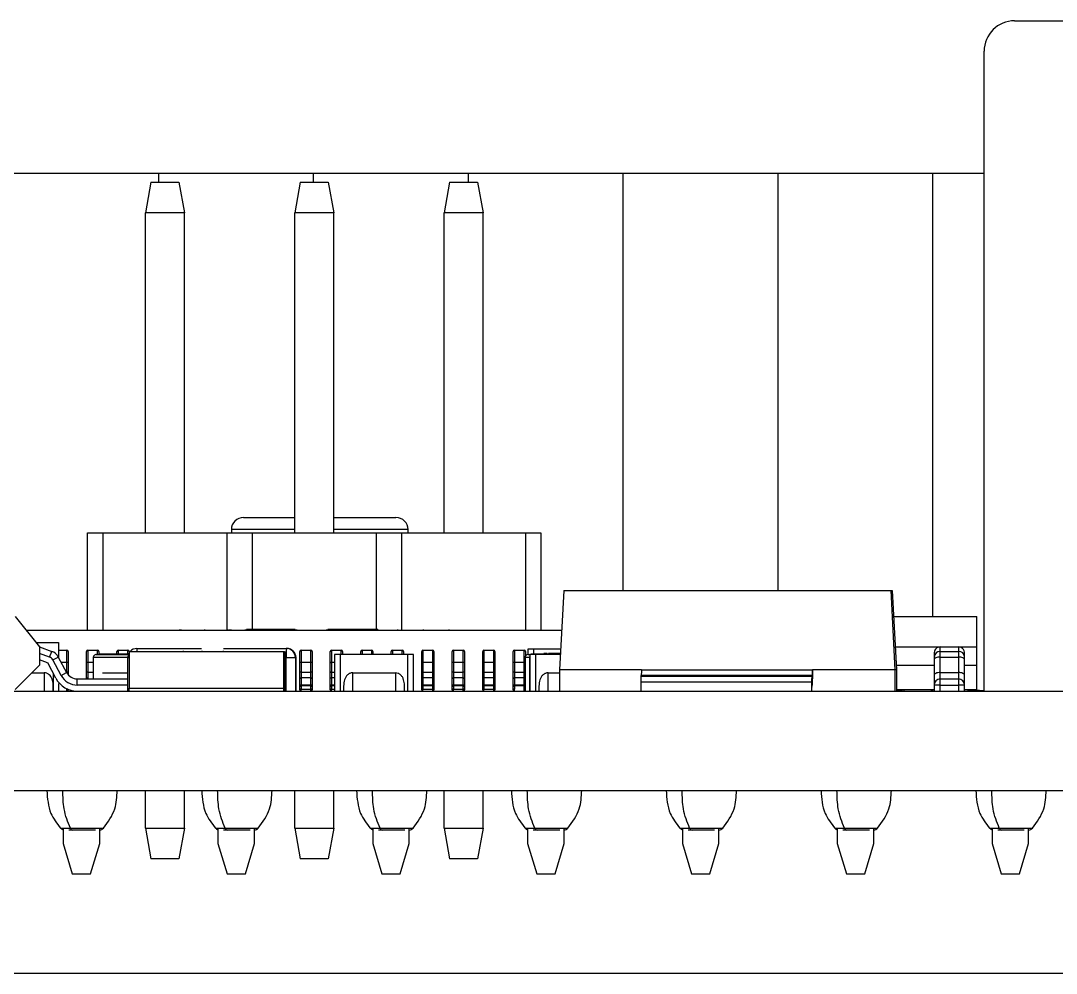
# Model space of a CAD drawing. Header units: millimetres. Extents: x -2889 to 8174, y 2447 to 8478.
# Drawn here: x 2702.369 to 2704.068, y 3463.22 to 3464.783 of the extents above; entities that cross this region are included whole.
import ezdxf

# ---------------------------------------------------------------- set-up
doc = ezdxf.new("R2010")
doc.units = ezdxf.units.MM

msp = doc.modelspace()

# ---------------------------------------------------------------- linework, layer by layer
at = {"color": 7, "linetype": 'Continuous', "lineweight": 25}
for p, q in [((2703.9997, 3464.7825), (2704.7997, 3464.7825)), ((2703.9497, 3463.6825), (2703.9497, 3464.7325)), ((2702.3417, 3464.5325), (2702.5957, 3464.5325)), ((2702.5957, 3464.5175), (2702.5957, 3464.5325)), ((2702.5957, 3464.5325), (2702.8497, 3464.5325)), ((2702.8497, 3464.5175), (2702.8497, 3464.5325)), ((2702.8497, 3464.5325), (2703.1037, 3464.5325)), ((2703.1037, 3464.5325), (2703.3577, 3464.5325)), ((2703.1037, 3464.5175), (2703.1037, 3464.5325)), ((2703.3577, 3463.8475), (2703.3577, 3464.5325)), ((2703.3577, 3464.5325), (2703.6117, 3464.5325)), ((2703.6117, 3464.5325), (2703.8657, 3464.5325)), ((2703.6117, 3463.8475), (2703.6117, 3464.5325)), ((2703.8657, 3464.5325), (2703.9497, 3464.5325)), ((2703.8657, 3463.805), (2703.8657, 3464.5325)), ((2702.5825, 3464.5175), (2702.5737, 3464.4675)), ((2702.5825, 3464.5175), (2702.6288, 3464.5175)), ((2702.6288, 3464.5175), (2702.6377, 3464.4675)), ((2702.8275, 3464.5175), (2702.8187, 3464.4675)), ((2702.8275, 3464.5175), (2702.8738, 3464.5175)), ((2702.8738, 3464.5175), (2702.8827, 3464.4675)), ((2703.0725, 3464.5175), (2703.0637, 3464.4675)), ((2703.0725, 3464.5175), (2703.1188, 3464.5175)), ((2703.1188, 3464.5175), (2703.1277, 3464.4675)), ((2702.6377, 3464.4675), (2702.5737, 3464.4675)), ((2702.5737, 3463.9425), (2702.5737, 3464.4675)), ((2702.6377, 3463.9425), (2702.6377, 3464.4675)), ((2702.8827, 3464.4675), (2702.8187, 3464.4675)), ((2702.8187, 3463.9425), (2702.8187, 3464.4675)), ((2702.8827, 3463.9425), (2702.8827, 3464.4675)), ((2703.1277, 3464.4675), (2703.0637, 3464.4675)), ((2703.0637, 3463.9425), (2703.0637, 3464.4675)), ((2703.1277, 3463.9425), (2703.1277, 3464.4675)), ((2702.7347, 3463.9675), (2702.8187, 3463.9675)), ((2702.8827, 3463.9675), (2702.9847, 3463.9675)), ((2702.4787, 3463.7825), (2702.4787, 3463.9425)), ((2702.4787, 3463.9425), (2702.5037, 3463.9425)), ((2702.5037, 3463.9425), (2702.5037, 3463.7825)), ((2702.5037, 3463.9425), (2702.7077, 3463.9425)), ((2702.7077, 3463.7835), (2702.7077, 3463.9425)), ((2702.7077, 3463.9425), (2702.7282, 3463.9425)), ((2702.7147, 3463.9475), (2702.7147, 3463.9425)), ((2702.7282, 3463.9425), (2702.7487, 3463.9425)), ((2702.7487, 3463.9425), (2702.7487, 3463.7835)), ((2702.7487, 3463.9425), (2702.9527, 3463.9425)), ((2702.9527, 3463.7835), (2702.9527, 3463.9425)), ((2702.9527, 3463.9425), (2702.9732, 3463.9425)), ((2702.9732, 3463.9425), (2702.9937, 3463.9425)), ((2702.9937, 3463.9425), (2702.9937, 3463.7835)), ((2702.9937, 3463.9425), (2703.1977, 3463.9425)), ((2703.0047, 3463.9425), (2703.0047, 3463.9475)), ((2703.1977, 3463.7825), (2703.1977, 3463.9425)), ((2703.1977, 3463.9425), (2703.2227, 3463.9425)), ((2703.2227, 3463.9425), (2703.2227, 3463.7825)), ((2703.2601, 3463.8475), (2703.2532, 3463.7175)), ((2703.2601, 3463.8475), (2703.7965, 3463.8475)), ((2703.7965, 3463.8475), (2703.7988, 3463.8475)), ((2703.7965, 3463.8475), (2703.8032, 3463.7175)), ((2703.7988, 3463.8475), (2703.8057, 3463.7175)), ((2702.3602, 3463.805), (2702.4002, 3463.755)), ((2703.8011, 3463.805), (2703.9377, 3463.805)), ((2703.9377, 3463.755), (2703.9377, 3463.805)), ((2702.3782, 3463.7825), (2703.2567, 3463.7825)), ((2702.6298, 3463.7835), (2702.6298, 3463.7825)), ((2702.6318, 3463.7835), (2702.6318, 3463.7825)), ((2702.6708, 3463.7835), (2702.6708, 3463.7825)), ((2702.7089, 3463.7835), (2702.7089, 3463.7825)), ((2702.7118, 3463.7835), (2702.7118, 3463.7825)), ((2702.7139, 3463.7835), (2702.7139, 3463.7825)), ((2702.7374, 3463.7835), (2702.7374, 3463.7825)), ((2702.7395, 3463.7835), (2702.7395, 3463.7825)), ((2702.7784, 3463.7835), (2702.7395, 3463.7835)), ((2702.7784, 3463.7835), (2702.7784, 3463.7825)), ((2702.7867, 3463.7835), (2702.7784, 3463.7835)), ((2702.7867, 3463.7835), (2702.7867, 3463.7825)), ((2702.8113, 3463.7835), (2702.7867, 3463.7835)), ((2702.8113, 3463.7835), (2702.8113, 3463.7825)), ((2702.8195, 3463.7835), (2702.8113, 3463.7835)), ((2702.8195, 3463.7835), (2702.8195, 3463.7825)), ((2702.8215, 3463.7835), (2702.8215, 3463.7825)), ((2702.8709, 3463.7835), (2702.8709, 3463.7825)), ((2702.873, 3463.7835), (2702.873, 3463.7825)), ((2702.953, 3463.7835), (2702.873, 3463.7835)), ((2702.953, 3463.7835), (2702.953, 3463.7825)), ((2702.955, 3463.7835), (2702.953, 3463.7835)), ((2702.955, 3463.7835), (2702.955, 3463.7825)), ((2702.9872, 3463.7835), (2702.9872, 3463.7825)), ((2703.0292, 3463.7835), (2703.0292, 3463.7825)), ((2703.0713, 3463.7835), (2703.0713, 3463.7825)), ((2702.3942, 3463.7625), (2702.4311, 3463.7625)), ((2702.4002, 3463.755), (2702.4002, 3463.725)), ((2702.4002, 3463.755), (2702.42, 3463.7478)), ((2702.4166, 3463.7384), (2702.42, 3463.7478)), ((2702.4311, 3463.7625), (2702.4311, 3463.738)), ((2702.4311, 3463.7498), (2702.4451, 3463.7498)), ((2702.4451, 3463.7296), (2702.4451, 3463.7498)), ((2702.4471, 3463.7478), (2702.4471, 3463.7289)), ((2702.4771, 3463.7289), (2702.4771, 3463.7478)), ((2702.4791, 3463.7498), (2702.4791, 3463.7296)), ((2702.4791, 3463.7498), (2702.4951, 3463.7498)), ((2702.4971, 3463.7478), (2702.4971, 3463.7425)), ((2702.5271, 3463.7435), (2702.5271, 3463.7478)), ((2702.5291, 3463.7498), (2702.5451, 3463.7498)), ((2702.5469, 3463.7475), (2702.5469, 3463.6875)), ((2702.5469, 3463.7475), (2702.8009, 3463.7475)), ((2702.5471, 3463.7478), (2702.5471, 3463.7475)), ((2702.5599, 3463.7525), (2702.6659, 3463.7525)), ((2702.6359, 3463.7485), (2702.6359, 3463.7475)), ((2702.6661, 3463.7485), (2702.6661, 3463.7475)), ((2702.7013, 3463.7485), (2702.7013, 3463.7475)), ((2702.7016, 3463.7525), (2702.8049, 3463.7525)), ((2702.8009, 3463.7475), (2702.8009, 3463.6875)), ((2702.8009, 3463.7475), (2702.801, 3463.7475)), ((2702.801, 3463.6875), (2702.801, 3463.7475)), ((2702.8021, 3463.6875), (2702.8021, 3463.7475)), ((2702.8021, 3463.7475), (2702.8022, 3463.7475)), ((2702.8022, 3463.7475), (2702.8022, 3463.6875)), ((2702.8049, 3463.7525), (2702.8058, 3463.7525)), ((2702.8271, 3463.7289), (2702.8271, 3463.7478)), ((2702.8291, 3463.7498), (2702.8291, 3463.7296)), ((2702.8291, 3463.7498), (2702.8451, 3463.7498)), ((2702.8451, 3463.7296), (2702.8451, 3463.7498)), ((2702.8471, 3463.7478), (2702.8471, 3463.7289)), ((2702.8771, 3463.7289), (2702.8771, 3463.7478)), ((2702.8791, 3463.7498), (2702.8791, 3463.7296)), ((2702.8791, 3463.7498), (2702.8951, 3463.7498)), ((2702.8971, 3463.7478), (2702.8971, 3463.7425)), ((2702.9271, 3463.7425), (2702.9271, 3463.7478)), ((2702.9291, 3463.7498), (2702.9451, 3463.7498)), ((2702.9471, 3463.7478), (2702.9471, 3463.7425)), ((2702.9771, 3463.7425), (2702.9771, 3463.7478)), ((2702.9791, 3463.7498), (2702.9951, 3463.7498)), ((2702.9971, 3463.7478), (2702.9971, 3463.7425)), ((2703.0271, 3463.7289), (2703.0271, 3463.7478)), ((2703.0291, 3463.7498), (2703.0291, 3463.7296)), ((2703.0291, 3463.7498), (2703.0451, 3463.7498)), ((2703.0451, 3463.7296), (2703.0451, 3463.7498)), ((2703.0471, 3463.7478), (2703.0471, 3463.7289)), ((2703.0771, 3463.7289), (2703.0771, 3463.7478)), ((2703.0791, 3463.7498), (2703.0791, 3463.7296)), ((2703.0791, 3463.7498), (2703.0951, 3463.7498)), ((2703.0951, 3463.7296), (2703.0951, 3463.7498)), ((2703.0971, 3463.7478), (2703.0971, 3463.7289)), ((2703.1271, 3463.7289), (2703.1271, 3463.7478)), ((2703.1291, 3463.7498), (2703.1291, 3463.7296)), ((2703.1291, 3463.7498), (2703.1451, 3463.7498)), ((2703.1451, 3463.7296), (2703.1451, 3463.7498)), ((2703.1471, 3463.7478), (2703.1471, 3463.7289)), ((2703.1771, 3463.7289), (2703.1771, 3463.7478)), ((2703.1791, 3463.7498), (2703.1791, 3463.7296)), ((2703.1791, 3463.7498), (2703.1951, 3463.7498)), ((2703.1951, 3463.7296), (2703.1951, 3463.7498)), ((2703.1971, 3463.7478), (2703.1971, 3463.7397)), ((2703.2011, 3463.7512), (2703.2011, 3463.7424)), ((2703.2111, 3463.7512), (2703.2011, 3463.7512)), ((2703.255, 3463.7512), (2703.2111, 3463.7512)), ((2703.8037, 3463.755), (2703.9377, 3463.755)), ((2703.8777, 3463.7478), (2703.8777, 3463.755)), ((2703.8777, 3463.755), (2703.9077, 3463.755)), ((2703.8777, 3463.7385), (2703.8777, 3463.7478)), ((2703.8777, 3463.7478), (2703.9077, 3463.7478)), ((2703.9077, 3463.755), (2703.9077, 3463.7478)), ((2703.9077, 3463.7478), (2703.9077, 3463.7385)), ((2703.9377, 3463.725), (2703.9377, 3463.755)), ((2702.4166, 3463.7384), (2702.4002, 3463.7444)), ((2702.4129, 3463.7292), (2702.4002, 3463.7338)), ((2702.422, 3463.7337), (2702.4308, 3463.7385)), ((2702.4356, 3463.7084), (2702.422, 3463.7337)), ((2702.4308, 3463.7385), (2702.4444, 3463.7131)), ((2702.4882, 3463.7375), (2702.4882, 3463.7025)), ((2702.4932, 3463.7425), (2702.5458, 3463.7425)), ((2702.4982, 3463.7435), (2702.5462, 3463.7435)), ((2702.4982, 3463.7435), (2702.4982, 3463.7425)), ((2702.5449, 3463.6825), (2702.5449, 3463.7375)), ((2702.8048, 3463.6825), (2702.8048, 3463.7375)), ((2702.8048, 3463.7375), (2702.8199, 3463.7375)), ((2702.8199, 3463.7375), (2702.8199, 3463.6825)), ((2702.8208, 3463.7375), (2702.8199, 3463.7375)), ((2702.8208, 3463.6825), (2702.8208, 3463.7375)), ((2702.8838, 3463.7425), (2702.8838, 3463.6825)), ((2702.8938, 3463.7425), (2702.8838, 3463.7425)), ((2702.8938, 3463.6825), (2702.8938, 3463.7425)), ((2703.0038, 3463.7425), (2702.8938, 3463.7425)), ((2703.0038, 3463.7425), (2703.0038, 3463.6825)), ((2703.0138, 3463.7425), (2703.0038, 3463.7425)), ((2703.0138, 3463.6825), (2703.0138, 3463.7425)), ((2703.1967, 3463.7375), (2703.1967, 3463.6825)), ((2703.2017, 3463.7425), (2703.2044, 3463.7425)), ((2703.2039, 3463.7375), (2703.2039, 3463.6825)), ((2703.2044, 3463.7425), (2703.2044, 3463.6825)), ((2703.2144, 3463.7425), (2703.2044, 3463.7425)), ((2703.2067, 3463.7435), (2703.2067, 3463.7425)), ((2703.2067, 3463.7435), (2703.2139, 3463.7435)), ((2703.2139, 3463.7435), (2703.2139, 3463.7425)), ((2703.2139, 3463.7435), (2703.2546, 3463.7435)), ((2703.2144, 3463.6825), (2703.2144, 3463.7425)), ((2703.2546, 3463.7425), (2703.2144, 3463.7425)), ((2703.2276, 3463.7445), (2703.2276, 3463.7435)), ((2703.2348, 3463.7445), (2703.2348, 3463.7435)), ((2703.8677, 3463.7444), (2703.8677, 3463.7384)), ((2703.8677, 3463.7384), (2703.8677, 3463.7337)), ((2703.8677, 3463.7337), (2703.8677, 3463.7084)), ((2703.8777, 3463.7131), (2703.8777, 3463.7385)), ((2703.8777, 3463.7385), (2703.9077, 3463.7385)), ((2703.9077, 3463.7385), (2703.9077, 3463.7131)), ((2703.9177, 3463.7384), (2703.9177, 3463.7444)), ((2703.9177, 3463.7337), (2703.9177, 3463.7384)), ((2703.9177, 3463.7084), (2703.9177, 3463.7337)), ((2702.4002, 3463.725), (2702.3602, 3463.685)), ((2702.4268, 3463.7037), (2702.4134, 3463.7287)), ((2702.4356, 3463.7084), (2702.4444, 3463.7131)), ((2702.4451, 3463.7137), (2702.4451, 3463.7296)), ((2702.4471, 3463.7289), (2702.4471, 3463.7131)), ((2702.4471, 3463.7131), (2702.4471, 3463.7092)), ((2702.4771, 3463.7131), (2702.4771, 3463.7289)), ((2702.4771, 3463.7026), (2702.4771, 3463.7131)), ((2702.4791, 3463.7296), (2702.4791, 3463.7137)), ((2702.4791, 3463.7137), (2702.4791, 3463.7044)), ((2702.8271, 3463.7131), (2702.8271, 3463.7289)), ((2702.8271, 3463.7026), (2702.8271, 3463.7131)), ((2702.8291, 3463.7296), (2702.8291, 3463.7137)), ((2702.8451, 3463.7296), (2702.8291, 3463.7296)), ((2702.8291, 3463.7137), (2702.8291, 3463.7044)), ((2702.8291, 3463.7137), (2702.8451, 3463.7137)), ((2702.8451, 3463.7137), (2702.8451, 3463.7296)), ((2702.8451, 3463.7044), (2702.8451, 3463.7137)), ((2702.8471, 3463.7289), (2702.8471, 3463.7131)), ((2702.8471, 3463.7131), (2702.8471, 3463.7026)), ((2702.8771, 3463.7131), (2702.8771, 3463.7289)), ((2702.8771, 3463.7026), (2702.8771, 3463.7131)), ((2702.8791, 3463.7296), (2702.8791, 3463.7137)), ((2702.8791, 3463.7137), (2702.8791, 3463.7044)), ((2703.0271, 3463.7131), (2703.0271, 3463.7289)), ((2703.0271, 3463.7026), (2703.0271, 3463.7131)), ((2703.0291, 3463.7296), (2703.0291, 3463.7137)), ((2703.0451, 3463.7296), (2703.0291, 3463.7296)), ((2703.0291, 3463.7137), (2703.0291, 3463.7044)), ((2703.0291, 3463.7137), (2703.0451, 3463.7137)), ((2703.0451, 3463.7137), (2703.0451, 3463.7296)), ((2703.0451, 3463.7044), (2703.0451, 3463.7137)), ((2703.0471, 3463.7289), (2703.0471, 3463.7131)), ((2703.0471, 3463.7131), (2703.0471, 3463.7026)), ((2703.0771, 3463.7131), (2703.0771, 3463.7289)), ((2703.0771, 3463.7026), (2703.0771, 3463.7131)), ((2703.0791, 3463.7296), (2703.0791, 3463.7137)), ((2703.0951, 3463.7296), (2703.0791, 3463.7296)), ((2703.0791, 3463.7137), (2703.0791, 3463.7044)), ((2703.0791, 3463.7137), (2703.0951, 3463.7137)), ((2703.0951, 3463.7137), (2703.0951, 3463.7296)), ((2703.0951, 3463.7044), (2703.0951, 3463.7137)), ((2703.0971, 3463.7289), (2703.0971, 3463.7131)), ((2703.0971, 3463.7131), (2703.0971, 3463.7026)), ((2703.1271, 3463.7131), (2703.1271, 3463.7289)), ((2703.1271, 3463.7026), (2703.1271, 3463.7131)), ((2703.1291, 3463.7296), (2703.1291, 3463.7137)), ((2703.1451, 3463.7296), (2703.1291, 3463.7296)), ((2703.1291, 3463.7137), (2703.1291, 3463.7044)), ((2703.1291, 3463.7137), (2703.1451, 3463.7137)), ((2703.1451, 3463.7137), (2703.1451, 3463.7296)), ((2703.1451, 3463.7044), (2703.1451, 3463.7137)), ((2703.1471, 3463.7289), (2703.1471, 3463.7131)), ((2703.1471, 3463.7131), (2703.1471, 3463.7026)), ((2703.1771, 3463.7131), (2703.1771, 3463.7289)), ((2703.1771, 3463.7026), (2703.1771, 3463.7131)), ((2703.1791, 3463.7296), (2703.1791, 3463.7137)), ((2703.1951, 3463.7296), (2703.1791, 3463.7296)), ((2703.1791, 3463.7137), (2703.1791, 3463.7044)), ((2703.1791, 3463.7137), (2703.1951, 3463.7137)), ((2703.1951, 3463.7137), (2703.1951, 3463.7296)), ((2703.1951, 3463.7044), (2703.1951, 3463.7137)), ((2703.3875, 3463.7175), (2703.2532, 3463.7175)), ((2703.2532, 3463.7175), (2703.2532, 3463.6825)), ((2703.3875, 3463.7175), (2703.6674, 3463.7175)), ((2703.6674, 3463.7175), (2703.6682, 3463.7175)), ((2703.6682, 3463.7175), (2703.6682, 3463.7025)), ((2703.8032, 3463.7175), (2703.6682, 3463.7175)), ((2703.8057, 3463.7175), (2703.8032, 3463.7175)), ((2703.8032, 3463.7175), (2703.8032, 3463.6825)), ((2703.8053, 3463.725), (2703.8677, 3463.725)), ((2703.8057, 3463.7175), (2703.8057, 3463.6825)), ((2703.8777, 3463.7025), (2703.8777, 3463.7131)), ((2703.8777, 3463.7131), (2703.9077, 3463.7131)), ((2703.9077, 3463.7131), (2703.9077, 3463.7025)), ((2703.9177, 3463.725), (2703.9377, 3463.725)), ((2703.9377, 3463.685), (2703.9377, 3463.725)), ((2702.3877, 3463.7125), (2702.4074, 3463.7125)), ((2702.4224, 3463.7118), (2702.4224, 3463.6825)), ((2702.462, 3463.6925), (2702.462, 3463.7025)), ((2702.462, 3463.7025), (2702.5449, 3463.7025)), ((2702.4771, 3463.7025), (2702.4771, 3463.7026)), ((2702.5032, 3463.7125), (2702.5449, 3463.7125)), ((2702.8271, 3463.6907), (2702.8271, 3463.7026)), ((2702.8291, 3463.7044), (2702.8291, 3463.6926)), ((2702.8451, 3463.7044), (2702.8291, 3463.7044)), ((2702.8451, 3463.6926), (2702.8451, 3463.7044)), ((2702.8471, 3463.7026), (2702.8471, 3463.6907)), ((2702.8771, 3463.6907), (2702.8771, 3463.7026)), ((2702.8791, 3463.7044), (2702.8791, 3463.6926)), ((2702.9138, 3463.7125), (2702.9838, 3463.7125)), ((2703.0271, 3463.6907), (2703.0271, 3463.7026)), ((2703.0291, 3463.7044), (2703.0291, 3463.6926)), ((2703.0451, 3463.7044), (2703.0291, 3463.7044)), ((2703.0451, 3463.6926), (2703.0451, 3463.7044)), ((2703.0471, 3463.7026), (2703.0471, 3463.6907)), ((2703.0771, 3463.6907), (2703.0771, 3463.7026)), ((2703.0791, 3463.7044), (2703.0791, 3463.6926)), ((2703.0951, 3463.7044), (2703.0791, 3463.7044)), ((2703.0951, 3463.6926), (2703.0951, 3463.7044)), ((2703.0971, 3463.7026), (2703.0971, 3463.6907)), ((2703.1271, 3463.6907), (2703.1271, 3463.7026)), ((2703.1291, 3463.7044), (2703.1291, 3463.6926)), ((2703.1451, 3463.7044), (2703.1291, 3463.7044)), ((2703.1451, 3463.6926), (2703.1451, 3463.7044)), ((2703.1471, 3463.7026), (2703.1471, 3463.6907)), ((2703.1771, 3463.6907), (2703.1771, 3463.7026)), ((2703.1791, 3463.7044), (2703.1791, 3463.6926)), ((2703.1951, 3463.7044), (2703.1791, 3463.7044)), ((2703.1951, 3463.6926), (2703.1951, 3463.7044)), ((2703.2344, 3463.7125), (2703.2532, 3463.7125)), ((2703.3867, 3463.6975), (2703.6666, 3463.6975)), ((2703.6673, 3463.7081), (2703.3873, 3463.7081)), ((2703.3873, 3463.707), (2703.3873, 3463.7081)), ((2703.3873, 3463.707), (2703.6673, 3463.707)), ((2703.6666, 3463.6975), (2703.6671, 3463.6975)), ((2703.6673, 3463.707), (2703.6673, 3463.7081)), ((2703.6682, 3463.7025), (2703.6675, 3463.7025)), ((2703.8677, 3463.7084), (2703.8677, 3463.6925)), ((2703.8777, 3463.6925), (2703.8777, 3463.7025)), ((2703.8777, 3463.7025), (2703.9077, 3463.7025)), ((2703.9077, 3463.7025), (2703.9077, 3463.6925)), ((2703.9177, 3463.6925), (2703.9177, 3463.7084)), ((2701.8967, 3463.6825), (2703.9497, 3463.6825)), ((2702.4224, 3463.6827), (2702.4224, 3463.6825)), ((2702.4451, 3463.6825), (2702.4451, 3463.6857)), ((2702.4471, 3463.6854), (2702.4471, 3463.6845)), ((2702.5469, 3463.6875), (2702.8009, 3463.6875)), ((2702.5469, 3463.6825), (2702.5469, 3463.6875)), ((2702.8009, 3463.6875), (2702.801, 3463.6875)), ((2702.8009, 3463.6825), (2702.8009, 3463.6875)), ((2702.8022, 3463.6875), (2702.8009, 3463.6875)), ((2702.8021, 3463.6875), (2702.8022, 3463.6875)), ((2702.8022, 3463.6825), (2702.8022, 3463.6875)), ((2702.8271, 3463.6898), (2702.8271, 3463.6907)), ((2702.8271, 3463.6845), (2702.8271, 3463.6898)), ((2702.8291, 3463.6926), (2702.8291, 3463.6918)), ((2702.8291, 3463.6926), (2702.8451, 3463.6926)), ((2702.8291, 3463.6918), (2702.8291, 3463.6857)), ((2702.8291, 3463.6918), (2702.8451, 3463.6918)), ((2702.8291, 3463.6825), (2702.8291, 3463.6857)), ((2702.8291, 3463.6857), (2702.8451, 3463.6857)), ((2702.8451, 3463.6918), (2702.8451, 3463.6926)), ((2702.8451, 3463.6857), (2702.8451, 3463.6918)), ((2702.8451, 3463.6825), (2702.8451, 3463.6857)), ((2702.8471, 3463.6907), (2702.8471, 3463.6898)), ((2702.8471, 3463.6898), (2702.8471, 3463.6845)), ((2702.8771, 3463.6898), (2702.8771, 3463.6907)), ((2702.8771, 3463.6845), (2702.8771, 3463.6898)), ((2702.8791, 3463.6926), (2702.8791, 3463.6918)), ((2702.8791, 3463.6918), (2702.8791, 3463.6857)), ((2702.8791, 3463.6918), (2702.8838, 3463.6918)), ((2702.8791, 3463.6825), (2702.8791, 3463.6857)), ((2703.0271, 3463.6898), (2703.0271, 3463.6907)), ((2703.0271, 3463.6845), (2703.0271, 3463.6898)), ((2703.0291, 3463.6926), (2703.0291, 3463.6918)), ((2703.0291, 3463.6926), (2703.0451, 3463.6926)), ((2703.0291, 3463.6918), (2703.0291, 3463.6857)), ((2703.0291, 3463.6918), (2703.0451, 3463.6918)), ((2703.0291, 3463.6825), (2703.0291, 3463.6857)), ((2703.0291, 3463.6857), (2703.0451, 3463.6857)), ((2703.0451, 3463.6918), (2703.0451, 3463.6926)), ((2703.0451, 3463.6857), (2703.0451, 3463.6918)), ((2703.0451, 3463.6825), (2703.0451, 3463.6857)), ((2703.0471, 3463.6907), (2703.0471, 3463.6898)), ((2703.0471, 3463.6898), (2703.0471, 3463.6845)), ((2703.0771, 3463.6898), (2703.0771, 3463.6907)), ((2703.0771, 3463.6845), (2703.0771, 3463.6898)), ((2703.0791, 3463.6926), (2703.0791, 3463.6918)), ((2703.0791, 3463.6926), (2703.0951, 3463.6926)), ((2703.0791, 3463.6918), (2703.0791, 3463.6857)), ((2703.0791, 3463.6918), (2703.0951, 3463.6918)), ((2703.0791, 3463.6825), (2703.0791, 3463.6857)), ((2703.0791, 3463.6857), (2703.0951, 3463.6857)), ((2703.0951, 3463.6918), (2703.0951, 3463.6926)), ((2703.0951, 3463.6857), (2703.0951, 3463.6918)), ((2703.0951, 3463.6825), (2703.0951, 3463.6857)), ((2703.0971, 3463.6907), (2703.0971, 3463.6898)), ((2703.0971, 3463.6898), (2703.0971, 3463.6845)), ((2703.1271, 3463.6898), (2703.1271, 3463.6907)), ((2703.1271, 3463.6845), (2703.1271, 3463.6898)), ((2703.1291, 3463.6926), (2703.1291, 3463.6918)), ((2703.1291, 3463.6926), (2703.1451, 3463.6926)), ((2703.1291, 3463.6918), (2703.1291, 3463.6857)), ((2703.1291, 3463.6918), (2703.1451, 3463.6918)), ((2703.1291, 3463.6825), (2703.1291, 3463.6857)), ((2703.1291, 3463.6857), (2703.1451, 3463.6857)), ((2703.1451, 3463.6918), (2703.1451, 3463.6926)), ((2703.1451, 3463.6857), (2703.1451, 3463.6918)), ((2703.1451, 3463.6825), (2703.1451, 3463.6857)), ((2703.1471, 3463.6907), (2703.1471, 3463.6898)), ((2703.1471, 3463.6898), (2703.1471, 3463.6845)), ((2703.1771, 3463.6898), (2703.1771, 3463.6907)), ((2703.1771, 3463.6845), (2703.1771, 3463.6898)), ((2703.1791, 3463.6926), (2703.1791, 3463.6918)), ((2703.1791, 3463.6926), (2703.1951, 3463.6926)), ((2703.1791, 3463.6918), (2703.1791, 3463.6857)), ((2703.1791, 3463.6918), (2703.1951, 3463.6918)), ((2703.1791, 3463.6825), (2703.1791, 3463.6857)), ((2703.1951, 3463.6918), (2703.1951, 3463.6926)), ((2703.1951, 3463.6857), (2703.1951, 3463.6918)), ((2703.1951, 3463.6825), (2703.1951, 3463.6857)), ((2703.1967, 3463.6827), (2703.1967, 3463.6825)), ((2703.2039, 3463.6827), (2703.2039, 3463.6825)), ((2703.6674, 3463.6931), (2703.6674, 3463.692)), ((2703.8057, 3463.685), (2703.8677, 3463.685)), ((2703.8057, 3463.6835), (2703.8114, 3463.6835)), ((2703.8114, 3463.6835), (2703.8114, 3463.6825)), ((2703.8155, 3463.6835), (2703.8114, 3463.6835)), ((2703.8178, 3463.6835), (2703.8178, 3463.6825)), ((2703.8627, 3463.6835), (2703.8627, 3463.6825)), ((2703.8657, 3463.6835), (2703.8657, 3463.685)), ((2703.8777, 3463.6925), (2703.8677, 3463.6925)), ((2703.8677, 3463.6925), (2703.8677, 3463.6825)), ((2703.8777, 3463.6925), (2703.9077, 3463.6925)), ((2703.8777, 3463.6825), (2703.8777, 3463.6925)), ((2703.9177, 3463.6925), (2703.9077, 3463.6925)), ((2703.9077, 3463.6925), (2703.9077, 3463.6825)), ((2703.9177, 3463.6825), (2703.9177, 3463.6925)), ((2703.9177, 3463.685), (2703.9377, 3463.685)), ((2703.9225, 3463.6835), (2703.9332, 3463.6835)), ((2703.9421, 3463.6835), (2703.9332, 3463.6835)), ((2703.9332, 3463.6835), (2703.9332, 3463.6825)), ((2703.9421, 3463.6835), (2703.9421, 3463.6825)), ((2703.9421, 3463.6835), (2703.9497, 3463.6835)), ((2703.9497, 3463.6825), (2704.8497, 3463.6825)), ((2700.1797, 3463.5195), (2705.5397, 3463.5195)), ((2702.5737, 3463.4575), (2702.5737, 3463.5195)), ((2702.6377, 3463.4575), (2702.6377, 3463.5195)), ((2702.8187, 3463.4575), (2702.8187, 3463.5195)), ((2702.8827, 3463.4575), (2702.8827, 3463.5195)), ((2703.0637, 3463.4575), (2703.0637, 3463.5195)), ((2703.1277, 3463.4575), (2703.1277, 3463.5195)), ((2702.4387, 3463.4583), (2702.4387, 3463.4325)), ((2702.6927, 3463.4583), (2702.6927, 3463.4325)), ((2702.9467, 3463.4583), (2702.9467, 3463.4325)), ((2703.2007, 3463.4583), (2703.2007, 3463.4325)), ((2703.4547, 3463.4583), (2703.4547, 3463.4325)), ((2703.7087, 3463.4583), (2703.7087, 3463.4325)), ((2703.9627, 3463.4583), (2703.9627, 3463.4325)), ((2702.4546, 3463.4545), (2702.448, 3463.4545)), ((2702.4916, 3463.4545), (2702.4546, 3463.4545)), ((2702.4987, 3463.4325), (2702.4987, 3463.4564)), ((2702.5737, 3463.4575), (2702.6377, 3463.4575)), ((2702.5737, 3463.4575), (2702.5825, 3463.4075)), ((2702.6377, 3463.4575), (2702.6288, 3463.4075)), ((2702.7086, 3463.4545), (2702.702, 3463.4545)), ((2702.7456, 3463.4545), (2702.7086, 3463.4545)), ((2702.7527, 3463.4325), (2702.7527, 3463.4564)), ((2702.8187, 3463.4575), (2702.8827, 3463.4575)), ((2702.8187, 3463.4575), (2702.8275, 3463.4075)), ((2702.8827, 3463.4575), (2702.8738, 3463.4075)), ((2702.9626, 3463.4545), (2702.956, 3463.4545)), ((2702.9996, 3463.4545), (2702.9626, 3463.4545)), ((2703.0067, 3463.4325), (2703.0067, 3463.4564)), ((2703.0637, 3463.4575), (2703.1277, 3463.4575)), ((2703.0637, 3463.4575), (2703.0725, 3463.4075)), ((2703.1277, 3463.4575), (2703.1188, 3463.4075)), ((2703.2166, 3463.4545), (2703.21, 3463.4545)), ((2703.2536, 3463.4545), (2703.2166, 3463.4545)), ((2703.2607, 3463.4325), (2703.2607, 3463.4564)), ((2703.4706, 3463.4545), (2703.464, 3463.4545)), ((2703.5076, 3463.4545), (2703.4706, 3463.4545)), ((2703.5147, 3463.4325), (2703.5147, 3463.4564)), ((2703.7246, 3463.4545), (2703.718, 3463.4545)), ((2703.7616, 3463.4545), (2703.7246, 3463.4545)), ((2703.7687, 3463.4325), (2703.7687, 3463.4564)), ((2703.9786, 3463.4545), (2703.972, 3463.4545)), ((2704.0156, 3463.4545), (2703.9786, 3463.4545)), ((2704.0227, 3463.4325), (2704.0227, 3463.4564)), ((2702.4387, 3463.4325), (2702.4537, 3463.3825)), ((2702.4837, 3463.3825), (2702.4987, 3463.4325)), ((2702.6927, 3463.4325), (2702.7077, 3463.3825)), ((2702.7377, 3463.3825), (2702.7527, 3463.4325)), ((2702.9467, 3463.4325), (2702.9617, 3463.3825)), ((2702.9917, 3463.3825), (2703.0067, 3463.4325)), ((2703.2007, 3463.4325), (2703.2157, 3463.3825)), ((2703.2457, 3463.3825), (2703.2607, 3463.4325)), ((2703.4547, 3463.4325), (2703.4697, 3463.3825)), ((2703.4997, 3463.3825), (2703.5147, 3463.4325)), ((2703.7087, 3463.4325), (2703.7237, 3463.3825)), ((2703.7537, 3463.3825), (2703.7687, 3463.4325)), ((2703.9627, 3463.4325), (2703.9777, 3463.3825)), ((2704.0077, 3463.3825), (2704.0227, 3463.4325)), ((2702.6288, 3463.4075), (2702.5825, 3463.4075)), ((2702.8738, 3463.4075), (2702.8275, 3463.4075)), ((2703.1188, 3463.4075), (2703.0725, 3463.4075)), ((2702.4537, 3463.3825), (2702.4837, 3463.3825)), ((2702.7077, 3463.3825), (2702.7377, 3463.3825)), ((2702.9617, 3463.3825), (2702.9917, 3463.3825)), ((2703.2157, 3463.3825), (2703.2457, 3463.3825)), ((2703.4697, 3463.3825), (2703.4997, 3463.3825)), ((2703.7237, 3463.3825), (2703.7537, 3463.3825)), ((2703.9777, 3463.3825), (2704.0077, 3463.3825)), ((2697.6625, 3463.2195), (2704.4523, 3463.2195))]:
    msp.add_line(p, q, dxfattribs=at)
at = {"color": 8, "linetype": 'Continuous', "lineweight": 25}
for p, q in [((2702.8187, 3463.9475), (2702.7147, 3463.9475)), ((2703.0047, 3463.9475), (2702.8827, 3463.9475)), ((2702.4951, 3463.7425), (2702.4951, 3463.7498)), ((2702.5291, 3463.7498), (2702.5291, 3463.7435)), ((2702.5451, 3463.7435), (2702.5451, 3463.7498)), ((2702.8951, 3463.7425), (2702.8951, 3463.7498)), ((2702.9291, 3463.7498), (2702.9291, 3463.7425)), ((2702.9451, 3463.7425), (2702.9451, 3463.7498)), ((2702.9791, 3463.7498), (2702.9791, 3463.7425)), ((2702.9951, 3463.7425), (2702.9951, 3463.7498)), ((2703.2111, 3463.7435), (2703.2111, 3463.7512)), ((2702.5449, 3463.7375), (2702.4882, 3463.7375)), ((2702.5449, 3463.7375), (2702.5469, 3463.7375)), ((2702.8048, 3463.7375), (2702.8022, 3463.7375)), ((2703.2039, 3463.7375), (2703.1967, 3463.7375)), ((2703.2044, 3463.7375), (2703.2039, 3463.7375)), ((2702.4451, 3463.7296), (2702.4356, 3463.7296)), ((2702.4441, 3463.7137), (2702.4451, 3463.7137)), ((2702.4451, 3463.7119), (2702.4451, 3463.7137)), ((2702.4882, 3463.7296), (2702.4791, 3463.7296)), ((2702.4791, 3463.7137), (2702.4882, 3463.7137)), ((2702.8838, 3463.7296), (2702.8791, 3463.7296)), ((2702.8791, 3463.7137), (2702.8838, 3463.7137)), ((2702.4791, 3463.7044), (2702.4791, 3463.7025)), ((2702.8838, 3463.7044), (2702.8791, 3463.7044)), ((2702.4451, 3463.6857), (2702.4451, 3463.6863)), ((2702.5449, 3463.6925), (2702.462, 3463.6925)), ((2702.8791, 3463.6926), (2702.8838, 3463.6926)), ((2702.8791, 3463.6857), (2702.8838, 3463.6857)), ((2703.1791, 3463.6857), (2703.1795, 3463.6857)), ((2702.4347, 3463.4577), (2702.4387, 3463.4577)), ((2702.4392, 3463.4577), (2702.4506, 3463.4577)), ((2702.4506, 3463.4577), (2702.5049, 3463.4577)), ((2702.6887, 3463.4577), (2702.6927, 3463.4577)), ((2702.6932, 3463.4577), (2702.7046, 3463.4577)), ((2702.7046, 3463.4577), (2702.7589, 3463.4577)), ((2702.9427, 3463.4577), (2702.9467, 3463.4577)), ((2702.9472, 3463.4577), (2702.9586, 3463.4577)), ((2702.9586, 3463.4577), (2703.0129, 3463.4577)), ((2703.1967, 3463.4577), (2703.2007, 3463.4577)), ((2703.2012, 3463.4577), (2703.2126, 3463.4577)), ((2703.2126, 3463.4577), (2703.2669, 3463.4577)), ((2703.4507, 3463.4577), (2703.4547, 3463.4577)), ((2703.4552, 3463.4577), (2703.4666, 3463.4577)), ((2703.4666, 3463.4577), (2703.5209, 3463.4577)), ((2703.7047, 3463.4577), (2703.7087, 3463.4577)), ((2703.7092, 3463.4577), (2703.7206, 3463.4577)), ((2703.7206, 3463.4577), (2703.7749, 3463.4577)), ((2703.9587, 3463.4577), (2703.9627, 3463.4577)), ((2703.9632, 3463.4577), (2703.9746, 3463.4577)), ((2703.9746, 3463.4577), (2704.0289, 3463.4577))]:
    msp.add_line(p, q, dxfattribs=at)
at = {"color": 7, "linetype": 'Continuous', "lineweight": 25, "flags": 128}
for points in [[(2703.8777, 3463.7385), (2703.8757, 3463.7384), (2703.8738, 3463.7381), (2703.8721, 3463.7377), (2703.8706, 3463.7371), (2703.8694, 3463.7364), (2703.8684, 3463.7355), (2703.8679, 3463.7347), (2703.8677, 3463.7337)], [(2703.9177, 3463.7337), (2703.9175, 3463.7347), (2703.9169, 3463.7355), (2703.916, 3463.7364), (2703.9147, 3463.7371), (2703.9132, 3463.7377), (2703.9115, 3463.7381), (2703.9096, 3463.7384), (2703.9077, 3463.7385)], [(2703.8777, 3463.7131), (2703.8757, 3463.713), (2703.8738, 3463.7128), (2703.8721, 3463.7123), (2703.8706, 3463.7117), (2703.8694, 3463.711), (2703.8684, 3463.7102), (2703.8679, 3463.7093), (2703.8677, 3463.7084)], [(2703.9177, 3463.7084), (2703.9175, 3463.7093), (2703.9169, 3463.7102), (2703.916, 3463.711), (2703.9147, 3463.7117), (2703.9132, 3463.7123), (2703.9115, 3463.7128), (2703.9096, 3463.713), (2703.9077, 3463.7131)]]:
    msp.add_lwpolyline(points, dxfattribs=at)
at = {"color": 7, "linetype": 'Continuous', "lineweight": 25}
for centre, radius, start, end in [((2703.9997, 3464.7325), 0.05, 90, 180), ((2702.7347, 3463.9475), 0.02, 90, 180), ((2702.9847, 3463.9475), 0.02, 0, 90), ((2702.4132, 3463.729), 0.02, 28.1482, 70.0285), ((2702.4451, 3463.7478), 0.002, 0, 90), ((2702.4791, 3463.7478), 0.002, 90, 180), ((2702.4951, 3463.7478), 0.002, 0, 90), ((2702.5291, 3463.7478), 0.002, 90, 180), ((2702.5451, 3463.7478), 0.002, 0, 90), ((2702.5599, 3463.7375), 0.015, 90.0003, 138.1911), ((2703.2346, 3463.7413), 0.4298, 178.5002, 180.4998), ((2702.8049, 3463.7375), 0.015, 359.9989, 89.9989), ((2702.8058, 3463.7375), 0.015, 359.9989, 89.9989), ((2702.8291, 3463.7478), 0.002, 90, 180), ((2702.8451, 3463.7478), 0.002, 0, 90), ((2702.8791, 3463.7478), 0.002, 90, 180), ((2702.8951, 3463.7478), 0.002, 0, 90), ((2702.9291, 3463.7478), 0.002, 90, 180), ((2702.9451, 3463.7478), 0.002, 0, 90), ((2702.9791, 3463.7478), 0.002, 90, 180), ((2702.9951, 3463.7478), 0.002, 0, 90), ((2703.0291, 3463.7478), 0.002, 90, 180), ((2703.0451, 3463.7478), 0.002, 0, 90), ((2703.0791, 3463.7478), 0.002, 90, 180), ((2703.0951, 3463.7478), 0.002, 0, 90), ((2703.1291, 3463.7478), 0.002, 90, 180), ((2703.1451, 3463.7478), 0.002, 0, 90), ((2703.1791, 3463.7478), 0.002, 90, 180), ((2703.1951, 3463.7478), 0.002, 0, 90), ((2703.8774, 3463.7381), 0.00971, 88.2794, 178.1693), ((2703.908, 3463.7381), 0.00971, 1.8307, 91.7206), ((2702.4132, 3463.729), 0.01, 28.1482, 70.0285), ((2702.5599, 3463.7375), 0.015, 149.692, 180.0001), ((2702.4125, 3463.7282), 0.001, 28.1482, 70.0285), ((2702.462, 3463.7225), 0.02, 208.1482, 270), ((2702.4456, 3463.7276), 0.00207, 41.2676, 102.4722), ((2702.4456, 3463.7117), 0.00207, 41.2676, 102.4722), ((2702.4787, 3463.7276), 0.00207, 77.5278, 138.7324), ((2702.4787, 3463.7117), 0.00207, 77.5278, 138.7324), ((2702.8287, 3463.7276), 0.00207, 77.5278, 138.7324), ((2702.8287, 3463.7117), 0.00207, 77.5278, 138.7324), ((2702.8456, 3463.7276), 0.00207, 41.2676, 102.4722), ((2702.8456, 3463.7117), 0.00207, 41.2676, 102.4722), ((2702.8787, 3463.7276), 0.00207, 77.5278, 138.7324), ((2702.8787, 3463.7117), 0.00207, 77.5278, 138.7324), ((2703.0287, 3463.7276), 0.00207, 77.5278, 138.7324), ((2703.0287, 3463.7117), 0.00207, 77.5278, 138.7324), ((2703.0456, 3463.7276), 0.00207, 41.2676, 102.4722), ((2703.0456, 3463.7117), 0.00207, 41.2676, 102.4722), ((2703.0787, 3463.7276), 0.00207, 77.5278, 138.7324), ((2703.0787, 3463.7117), 0.00207, 77.5278, 138.7324), ((2703.0956, 3463.7276), 0.00207, 41.2676, 102.4722), ((2703.0956, 3463.7117), 0.00207, 41.2676, 102.4722), ((2703.1287, 3463.7276), 0.00207, 77.5278, 138.7324), ((2703.1287, 3463.7117), 0.00207, 77.5278, 138.7324), ((2703.1456, 3463.7276), 0.00207, 41.2676, 102.4722), ((2703.1456, 3463.7117), 0.00207, 41.2676, 102.4722), ((2703.1787, 3463.7276), 0.00207, 77.5278, 138.7324), ((2703.1787, 3463.7117), 0.00207, 77.5278, 138.7324), ((2703.5854, 3463.7097), 0.1981, 177.7377, 180.4594), ((2703.8654, 3463.7097), 0.1981, 177.7377, 180.4594), ((2702.462, 3463.7225), 0.04, 208.1482, 270), ((2702.462, 3463.7225), 0.03, 208.1482, 270), ((2702.4791, 3463.7025), 0.00195, 88.4535, 178.3652), ((2702.8291, 3463.7025), 0.00195, 88.4535, 178.3652), ((2702.8452, 3463.7025), 0.00195, 1.6348, 91.5465), ((2702.8791, 3463.7025), 0.00195, 88.4535, 178.3652), ((2703.0291, 3463.7025), 0.00195, 88.4535, 178.3652), ((2703.0452, 3463.7025), 0.00195, 1.6348, 91.5465), ((2703.0791, 3463.7025), 0.00195, 88.4535, 178.3652), ((2703.0952, 3463.7025), 0.00195, 1.6348, 91.5465), ((2703.1291, 3463.7025), 0.00195, 88.4535, 178.3652), ((2703.1452, 3463.7025), 0.00195, 1.6348, 91.5465), ((2703.1791, 3463.7025), 0.00195, 88.4535, 178.3652), ((2703.7723, 3463.6857), 0.3858, 178.2405, 180.4686), ((2703.1892, 3463.7054), 0.1981, 357.7377, 0.4594), ((2704.0522, 3463.6857), 0.3858, 178.2405, 180.4686), ((2703.4692, 3463.7054), 0.1981, 357.7377, 0.4594), ((2703.8655, 3463.6947), 0.1981, 177.7377, 180.4594), ((2703.8777, 3463.6925), 0.01, 90, 180), ((2703.9077, 3463.6925), 0.01, 0, 90), ((2702.4455, 3463.684), 0.00176, 17.9073, 100.5496), ((2702.4451, 3463.6845), 0.002, 270, 0), ((2702.8291, 3463.6907), 0.00195, 88.4535, 178.3652), ((2702.8291, 3463.6898), 0.002, 90, 180), ((2702.8288, 3463.684), 0.00176, 79.4504, 162.0927), ((2702.8291, 3463.6845), 0.002, 180, 270), ((2702.8452, 3463.6907), 0.00195, 1.6348, 91.5465), ((2702.8451, 3463.6898), 0.002, 0, 90), ((2702.8455, 3463.684), 0.00176, 17.9073, 100.5496), ((2702.8451, 3463.6845), 0.002, 270, 0), ((2702.8791, 3463.6907), 0.00195, 88.4535, 178.3652), ((2702.8791, 3463.6898), 0.002, 90, 180), ((2702.8788, 3463.684), 0.00176, 79.4504, 162.0927), ((2702.8791, 3463.6845), 0.002, 180, 270), ((2703.0291, 3463.6907), 0.00195, 88.4535, 178.3652), ((2703.0291, 3463.6898), 0.002, 90, 180), ((2703.0288, 3463.684), 0.00176, 79.4504, 162.0927), ((2703.0291, 3463.6845), 0.002, 180, 270), ((2703.0452, 3463.6907), 0.00195, 1.6348, 91.5465), ((2703.0451, 3463.6898), 0.002, 0, 90), ((2703.0455, 3463.684), 0.00176, 17.9073, 100.5496), ((2703.0451, 3463.6845), 0.002, 270, 0), ((2703.0791, 3463.6907), 0.00195, 88.4535, 178.3652), ((2703.0791, 3463.6898), 0.002, 90, 180), ((2703.0788, 3463.684), 0.00176, 79.4504, 162.0927), ((2703.0791, 3463.6845), 0.002, 180, 270), ((2703.0952, 3463.6907), 0.00195, 1.6348, 91.5465), ((2703.0951, 3463.6898), 0.002, 0, 90), ((2703.0955, 3463.684), 0.00176, 17.9073, 100.5496), ((2703.0951, 3463.6845), 0.002, 270, 0), ((2703.1291, 3463.6907), 0.00195, 88.4535, 178.3652), ((2703.1291, 3463.6898), 0.002, 90, 180), ((2703.1288, 3463.684), 0.00176, 79.4504, 162.0927), ((2703.1291, 3463.6845), 0.002, 180, 270), ((2703.1452, 3463.6907), 0.00195, 1.6348, 91.5465), ((2703.1451, 3463.6898), 0.002, 0, 90), ((2703.1455, 3463.684), 0.00176, 17.9073, 100.5496), ((2703.1451, 3463.6845), 0.002, 270, 0), ((2703.1791, 3463.6907), 0.00195, 88.4535, 178.3652), ((2703.1791, 3463.6898), 0.002, 90, 180), ((2703.1788, 3463.684), 0.00176, 79.4504, 162.0927), ((2703.1791, 3463.6845), 0.002, 180, 270), ((2703.1951, 3463.6845), 0.002, 270, 320.7171), ((2703.4692, 3463.6904), 0.1981, 357.7377, 0.4594), ((2702.442, 3463.4645), 0.01, 222.988, 250.4664), ((2702.4552, 3463.4594), 0.00493, 200.2988, 262.7168), ((2702.4976, 3463.4645), 0.01, 276.0935, 317.012), ((2702.696, 3463.4645), 0.01, 222.988, 250.4664), ((2702.7092, 3463.4594), 0.00493, 200.2988, 262.7168), ((2702.7516, 3463.4645), 0.01, 276.0935, 317.012), ((2702.95, 3463.4645), 0.01, 222.988, 250.4664), ((2702.9632, 3463.4594), 0.00493, 200.2988, 262.7168), ((2703.0056, 3463.4645), 0.01, 276.0935, 317.012), ((2703.204, 3463.4645), 0.01, 222.988, 250.4664), ((2703.2172, 3463.4594), 0.00493, 200.2988, 262.7168), ((2703.2596, 3463.4645), 0.01, 276.0935, 317.012), ((2703.458, 3463.4645), 0.01, 222.988, 250.4664), ((2703.4712, 3463.4594), 0.00493, 200.2988, 262.7168), ((2703.5136, 3463.4645), 0.01, 276.0935, 317.012), ((2703.712, 3463.4645), 0.01, 222.988, 250.4664), ((2703.7252, 3463.4594), 0.00493, 200.2988, 262.7168), ((2703.7676, 3463.4645), 0.01, 276.0935, 317.012), ((2703.966, 3463.4645), 0.01, 222.988, 250.4664), ((2703.9792, 3463.4594), 0.00493, 200.2988, 262.7168), ((2704.0216, 3463.4645), 0.01, 276.0935, 317.012)]:
    msp.add_arc(centre, radius, start, end, dxfattribs=at)
at = {"color": 8, "linetype": 'Continuous', "lineweight": 25}
for centre, radius, start, end in [((2702.6627, 3463.748), 0.1029, 177.4896, 180.2747), ((2703.1953, 3463.7252), 0.00437, 70.8515, 91.5062), ((2703.1953, 3463.7094), 0.00437, 70.8515, 91.5062), ((2703.1952, 3463.7024), 0.00204, 41.3237, 90.3793), ((2703.1952, 3463.6831), 0.00267, 56.6974, 91.7832)]:
    msp.add_arc(centre, radius, start, end, dxfattribs=at)
at = {"color": 7, "linetype": 'Continuous', "lineweight": 25}
for points, knots in [([(2703.8777, 3463.755), (2703.8767, 3463.755), (2703.8748, 3463.7548), (2703.8721, 3463.7534), (2703.8697, 3463.7511), (2703.868, 3463.748), (2703.8678, 3463.7456), (2703.8677, 3463.7444)], [0, 0, 0, 0, 0.1715, 0.357959, 0.553732, 0.784174, 1, 1, 1, 1]), ([(2703.9177, 3463.7444), (2703.9175, 3463.7459), (2703.9171, 3463.749), (2703.9145, 3463.7526), (2703.9111, 3463.7547), (2703.9088, 3463.7549), (2703.9077, 3463.755)], [0, 0, 0, 0, 0.277824, 0.572363, 0.795961, 1, 1, 1, 1]), ([(2702.4932, 3463.7425), (2702.4925, 3463.7425), (2702.4911, 3463.7423), (2702.4895, 3463.7411), (2702.4887, 3463.7398), (2702.4883, 3463.7387), (2702.4882, 3463.7379), (2702.4882, 3463.7375)], [0, 0, 0, 0, 0.31012, 0.616121, 0.758896, 0.886022, 1, 1, 1, 1]), ([(2703.2017, 3463.7425), (2703.201, 3463.7425), (2703.1996, 3463.7423), (2703.198, 3463.7411), (2703.1972, 3463.7398), (2703.1968, 3463.7387), (2703.1967, 3463.7379), (2703.1967, 3463.7375)], [0, 0, 0, 0, 0.31012, 0.616121, 0.758896, 0.886022, 1, 1, 1, 1]), ([(2703.2044, 3463.7397), (2703.2044, 3463.7397), (2703.2042, 3463.7394), (2703.204, 3463.7387), (2703.2039, 3463.7379), (2703.2039, 3463.7375)], [0, 0, 0, 0, 0.0219797, 0.5376589, 1, 1, 1, 1]), ([(2703.2331, 3463.7445), (2703.2325, 3463.7445), (2703.2279, 3463.7445), (2703.2278, 3463.7445), (2703.2276, 3463.7445)], [0, 0, 0, 0, 0.1351115, 1, 1, 1, 1]), ([(2703.2556, 3463.7445), (2703.2521, 3463.7445), (2703.2452, 3463.7445), (2703.2363, 3463.7445), (2703.2353, 3463.7445), (2703.2348, 3463.7445)], [0, 0, 0, 0, 0.279914, 0.560182, 1, 1, 1, 1]), ([(2702.4074, 3463.7125), (2702.4074, 3463.7108), (2702.4074, 3463.707), (2702.4074, 3463.6993), (2702.4074, 3463.6907), (2702.4074, 3463.6851), (2702.4074, 3463.6825)], [0, 0, 0, 0, 0.243502, 0.520317, 0.782298, 1, 1, 1, 1]), ([(2702.4224, 3463.6846), (2702.4224, 3463.6866), (2702.4224, 3463.6892), (2702.4224, 3463.6922), (2702.4223, 3463.6961), (2702.4215, 3463.701), (2702.4188, 3463.7064), (2702.4158, 3463.7097), (2702.4119, 3463.7121), (2702.4089, 3463.7124), (2702.4074, 3463.7125)], [0, 0, 0, 0, 0.168551, 0.220862, 0.251873, 0.500225, 0.630483, 0.749879, 0.877257, 1, 1, 1, 1]), ([(2702.9138, 3463.7125), (2702.9123, 3463.7124), (2702.9091, 3463.7121), (2702.9051, 3463.7093), (2702.9021, 3463.7057), (2702.8995, 3463.6995), (2702.8989, 3463.6937), (2702.8988, 3463.6875), (2702.8988, 3463.6847), (2702.8988, 3463.6825)], [0, 0, 0, 0, 0.123658, 0.250155, 0.371737, 0.50054, 0.777579, 0.829182, 1, 1, 1, 1]), ([(2702.9138, 3463.6825), (2702.9138, 3463.6851), (2702.9138, 3463.6907), (2702.9138, 3463.699), (2702.9138, 3463.7067), (2702.9138, 3463.7106), (2702.9138, 3463.7125)], [0, 0, 0, 0, 0.224188, 0.476934, 0.747472, 1, 1, 1, 1]), ([(2702.9838, 3463.7125), (2702.9838, 3463.7106), (2702.9838, 3463.7067), (2702.9838, 3463.699), (2702.9838, 3463.6907), (2702.9838, 3463.6851), (2702.9838, 3463.6825)], [0, 0, 0, 0, 0.250903, 0.521662, 0.775477, 1, 1, 1, 1]), ([(2702.9988, 3463.6825), (2702.9988, 3463.6847), (2702.9988, 3463.6875), (2702.9988, 3463.6907), (2702.9987, 3463.6948), (2702.998, 3463.6999), (2702.9955, 3463.7057), (2702.9925, 3463.7094), (2702.9885, 3463.712), (2702.9854, 3463.7124), (2702.9838, 3463.7125)], [0, 0, 0, 0, 0.172485, 0.223651, 0.251437, 0.499994, 0.631714, 0.750415, 0.87803, 1, 1, 1, 1]), ([(2703.2344, 3463.7125), (2703.2328, 3463.7124), (2703.2297, 3463.7121), (2703.2257, 3463.7093), (2703.2227, 3463.7057), (2703.2201, 3463.6995), (2703.2194, 3463.6937), (2703.2194, 3463.6875), (2703.2194, 3463.6847), (2703.2194, 3463.6825)], [0, 0, 0, 0, 0.123658, 0.250155, 0.371737, 0.50054, 0.777579, 0.829182, 1, 1, 1, 1]), ([(2703.2344, 3463.6825), (2703.2344, 3463.6851), (2703.2344, 3463.6907), (2703.2344, 3463.699), (2703.2344, 3463.7067), (2703.2344, 3463.7106), (2703.2344, 3463.7125)], [0, 0, 0, 0, 0.224188, 0.476934, 0.747472, 1, 1, 1, 1]), ([(2702.4224, 3463.6827), (2702.4224, 3463.6831), (2702.4224, 3463.6837), (2702.4224, 3463.6843), (2702.4224, 3463.6846)], [0, 0, 0, 0, 0.55999, 1, 1, 1, 1]), ([(2702.4311, 3463.6952), (2702.4311, 3463.6933), (2702.4311, 3463.6906), (2702.4311, 3463.6885), (2702.4311, 3463.6862), (2702.4311, 3463.6838), (2702.4311, 3463.6825)], [0, 0, 0, 0, 0.559615, 0.806332, 0.9035433, 1, 1, 1, 1]), ([(2703.1967, 3463.6846), (2703.1967, 3463.6842), (2703.1967, 3463.6836), (2703.1967, 3463.683), (2703.1967, 3463.6827)], [0, 0, 0, 0, 0.559998, 1, 1, 1, 1]), ([(2703.2039, 3463.6846), (2703.2039, 3463.6842), (2703.2039, 3463.6836), (2703.2039, 3463.683), (2703.2039, 3463.6827)], [0, 0, 0, 0, 0.559998, 1, 1, 1, 1]), ([(2702.4121, 3463.5195), (2702.413, 3463.5065), (2702.4146, 3463.4835), (2702.4286, 3463.4655), (2702.4347, 3463.4577)], [0, 0, 0, 0, 0.568245, 1, 1, 1, 1]), ([(2702.4506, 3463.4577), (2702.4465, 3463.4679), (2702.4391, 3463.4864), (2702.4385, 3463.5092), (2702.4382, 3463.5195)], [0, 0, 0, 0, 0.547105, 1, 1, 1, 1]), ([(2702.5049, 3463.4577), (2702.5123, 3463.4679), (2702.5259, 3463.4864), (2702.527, 3463.5092), (2702.5275, 3463.5195)], [0, 0, 0, 0, 0.547105, 1, 1, 1, 1]), ([(2702.6661, 3463.5195), (2702.667, 3463.5065), (2702.6686, 3463.4835), (2702.6826, 3463.4655), (2702.6887, 3463.4577)], [0, 0, 0, 0, 0.568245, 1, 1, 1, 1]), ([(2702.7046, 3463.4577), (2702.7005, 3463.4679), (2702.6931, 3463.4864), (2702.6925, 3463.5092), (2702.6922, 3463.5195)], [0, 0, 0, 0, 0.547105, 1, 1, 1, 1]), ([(2702.7589, 3463.4577), (2702.7663, 3463.4679), (2702.7799, 3463.4864), (2702.781, 3463.5092), (2702.7815, 3463.5195)], [0, 0, 0, 0, 0.547105, 1, 1, 1, 1]), ([(2702.9201, 3463.5195), (2702.921, 3463.5065), (2702.9226, 3463.4835), (2702.9366, 3463.4655), (2702.9427, 3463.4577)], [0, 0, 0, 0, 0.568245, 1, 1, 1, 1]), ([(2702.9586, 3463.4577), (2702.9545, 3463.4679), (2702.9471, 3463.4864), (2702.9465, 3463.5092), (2702.9462, 3463.5195)], [0, 0, 0, 0, 0.547105, 1, 1, 1, 1]), ([(2703.0129, 3463.4577), (2703.0203, 3463.4679), (2703.0339, 3463.4864), (2703.035, 3463.5092), (2703.0355, 3463.5195)], [0, 0, 0, 0, 0.547105, 1, 1, 1, 1]), ([(2703.1741, 3463.5195), (2703.175, 3463.5065), (2703.1766, 3463.4835), (2703.1906, 3463.4655), (2703.1967, 3463.4577)], [0, 0, 0, 0, 0.568245, 1, 1, 1, 1]), ([(2703.2126, 3463.4577), (2703.2085, 3463.4679), (2703.2011, 3463.4864), (2703.2005, 3463.5092), (2703.2002, 3463.5195)], [0, 0, 0, 0, 0.547105, 1, 1, 1, 1]), ([(2703.2669, 3463.4577), (2703.2743, 3463.4679), (2703.2879, 3463.4864), (2703.289, 3463.5092), (2703.2895, 3463.5195)], [0, 0, 0, 0, 0.547105, 1, 1, 1, 1]), ([(2703.4281, 3463.5195), (2703.429, 3463.5065), (2703.4306, 3463.4835), (2703.4446, 3463.4655), (2703.4507, 3463.4577)], [0, 0, 0, 0, 0.568245, 1, 1, 1, 1]), ([(2703.4666, 3463.4577), (2703.4625, 3463.4679), (2703.4551, 3463.4864), (2703.4545, 3463.5092), (2703.4542, 3463.5195)], [0, 0, 0, 0, 0.547105, 1, 1, 1, 1]), ([(2703.5209, 3463.4577), (2703.5283, 3463.4679), (2703.5419, 3463.4864), (2703.543, 3463.5092), (2703.5435, 3463.5195)], [0, 0, 0, 0, 0.547105, 1, 1, 1, 1]), ([(2703.6821, 3463.5195), (2703.683, 3463.5065), (2703.6846, 3463.4835), (2703.6986, 3463.4655), (2703.7047, 3463.4577)], [0, 0, 0, 0, 0.568245, 1, 1, 1, 1]), ([(2703.7206, 3463.4577), (2703.7165, 3463.4679), (2703.7091, 3463.4864), (2703.7085, 3463.5092), (2703.7082, 3463.5195)], [0, 0, 0, 0, 0.547105, 1, 1, 1, 1]), ([(2703.7749, 3463.4577), (2703.7823, 3463.4679), (2703.7959, 3463.4864), (2703.797, 3463.5092), (2703.7975, 3463.5195)], [0, 0, 0, 0, 0.547105, 1, 1, 1, 1]), ([(2703.9361, 3463.5195), (2703.937, 3463.5065), (2703.9386, 3463.4835), (2703.9526, 3463.4655), (2703.9587, 3463.4577)], [0, 0, 0, 0, 0.568245, 1, 1, 1, 1]), ([(2703.9746, 3463.4577), (2703.9705, 3463.4679), (2703.9631, 3463.4864), (2703.9625, 3463.5092), (2703.9622, 3463.5195)], [0, 0, 0, 0, 0.547105, 1, 1, 1, 1]), ([(2704.0289, 3463.4577), (2704.0363, 3463.4679), (2704.0499, 3463.4864), (2704.051, 3463.5092), (2704.0515, 3463.5195)], [0, 0, 0, 0, 0.547105, 1, 1, 1, 1])]:
    msp.add_open_spline(points, degree=3, knots=knots, dxfattribs=at)

doc.saveas('drawing.dxf')
